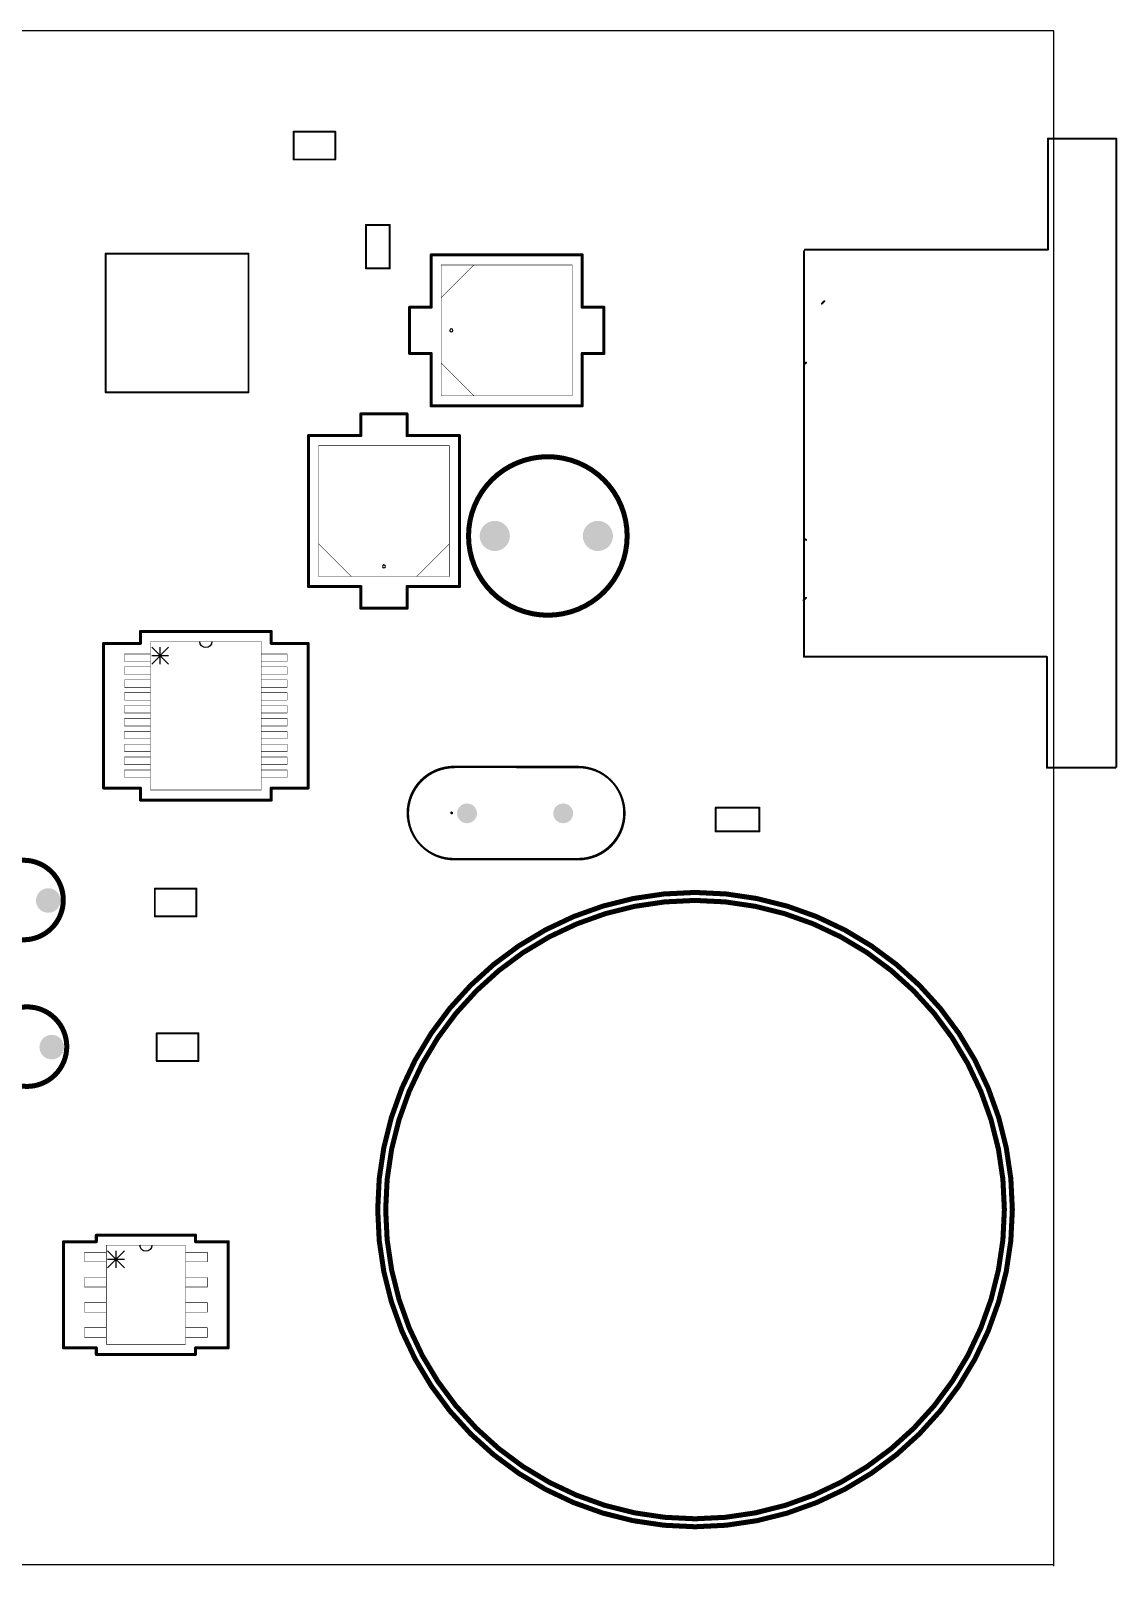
# Model space of a CAD drawing. Header units: millimetres. Extents: x 24 to 181, y 24 to 222.
# Drawn here: x 125.4 to 180.2, y 144.2 to 221.7 of the extents above; entities that cross this region are included whole.
import ezdxf

# ---------------------------------------------------------------- set-up
doc = ezdxf.new("R2010")
doc.units = ezdxf.units.MM
for name, color, linetype in [('Mechanical13', 56, 'Continuous'), ('Mechanical15', 56, 'Continuous'), ('Mechanical2', 216, 'Continuous'), ('Mechanical3', 76, 'Continuous'), ('MultiLayer', 9, 'Continuous')]:
    doc.layers.add(name, color=color, linetype=linetype)

msp = doc.modelspace()

# ---------------------------------------------------------------- hatches: boundary and pattern name
at = {"layer": 'MultiLayer'}
h = msp.add_hatch(color=9, dxfattribs=at)
edge = h.paths.add_edge_path()
edge.add_arc((148.82, 196.169), 0.762, 0, 360)
h = msp.add_hatch(color=9, dxfattribs=at)
edge = h.paths.add_edge_path()
edge.add_arc((154.02, 196.169), 0.762, 0, 360)
h = msp.add_hatch(color=9, dxfattribs=at)
edge = h.paths.add_edge_path()
edge.add_arc((147.42, 182.169), 0.5, 0, 360)
h = msp.add_hatch(color=9, dxfattribs=at)
edge = h.paths.add_edge_path()
edge.add_arc((152.27, 182.169), 0.5, 0, 360)
h = msp.add_hatch(color=9, dxfattribs=at)
edge = h.paths.add_edge_path()
edge.add_arc((126.294, 177.769), 0.62, 0, 360)
h = msp.add_hatch(color=9, dxfattribs=at)
edge = h.paths.add_edge_path()
edge.add_arc((126.47, 170.369), 0.62, 0, 360)

# ---------------------------------------------------------------- linework, layer by layer
at = {"layer": 'Mechanical13', "const_width": 0.0254}
for points in [[(146.118, 208.196), (147.769, 209.847)], [(146.118, 209.847), (152.722, 209.847)], [(146.118, 203.243), (146.118, 209.847)], [(152.722, 203.243), (152.722, 209.847)], [(146.118, 204.894), (147.769, 203.243)], [(146.118, 203.243), (152.722, 203.243)], [(139.926, 200.726), (146.53, 200.726)], [(139.926, 194.122), (139.926, 200.726)], [(146.53, 194.122), (146.53, 200.726)], [(139.926, 195.773), (141.577, 194.122)], [(144.879, 194.122), (146.53, 195.773)], [(139.926, 194.122), (146.53, 194.122)]]:
    msp.add_lwpolyline(points, dxfattribs=at)
at = {"layer": 'Mechanical13', "const_width": 0.0127}
for points in [[(146.112, 209.847, 1), (146.125, 209.847, 1)], [(146.112, 209.847, 1), (146.125, 209.847, 1)], [(147.763, 209.847, 1), (147.776, 209.847, 1)], [(152.716, 209.847, 1), (152.729, 209.847, 1)], [(152.716, 209.847, 1), (152.729, 209.847, 1)], [(146.112, 208.196, 1), (146.125, 208.196, 1)], [(146.112, 204.894, 1), (146.125, 204.894, 1)], [(146.112, 203.243, 1), (146.125, 203.243, 1)], [(146.112, 203.243, 1), (146.125, 203.243, 1)], [(147.763, 203.243, 1), (147.776, 203.243, 1)], [(152.716, 203.243, 1), (152.729, 203.243, 1)], [(152.716, 203.243, 1), (152.729, 203.243, 1)], [(139.92, 200.726, 1), (139.932, 200.726, 1)], [(139.92, 200.726, 1), (139.932, 200.726, 1)], [(146.524, 200.726, 1), (146.536, 200.726, 1)], [(146.524, 200.726, 1), (146.536, 200.726, 1)], [(139.92, 195.773, 1), (139.932, 195.773, 1)], [(146.524, 195.773, 1), (146.536, 195.773, 1)], [(139.92, 194.122, 1), (139.932, 194.122, 1)], [(139.92, 194.122, 1), (139.932, 194.122, 1)], [(141.571, 194.122, 1), (141.583, 194.122, 1)], [(144.873, 194.122, 1), (144.885, 194.122, 1)], [(146.524, 194.122, 1), (146.536, 194.122, 1)], [(146.524, 194.122, 1), (146.536, 194.122, 1)]]:
    msp.add_lwpolyline(points, format="xyb", close=True, dxfattribs=at)
at = {"layer": 'Mechanical15'}
for p, q in [((145.61, 207.709), (145.61, 210.355)), ((145.61, 210.355), (153.23, 210.355)), ((153.23, 210.355), (153.23, 207.709)), ((144.517, 205.38), (144.517, 207.709)), ((144.517, 207.709), (145.61, 207.709)), ((153.23, 207.709), (154.324, 207.709)), ((154.324, 207.709), (154.324, 205.38)), ((145.61, 205.38), (144.517, 205.38)), ((145.61, 202.735), (145.61, 205.38)), ((154.324, 205.38), (153.23, 205.38)), ((153.23, 205.38), (153.23, 202.735)), ((142.064, 201.234), (142.064, 202.328)), ((142.064, 202.328), (144.392, 202.328)), ((144.392, 202.328), (144.392, 201.234)), ((153.23, 202.735), (145.61, 202.735)), ((139.418, 193.614), (139.418, 201.234)), ((139.418, 201.234), (142.064, 201.234)), ((144.392, 201.234), (147.038, 201.234)), ((147.038, 201.234), (147.038, 193.614)), ((142.064, 193.614), (139.418, 193.614)), ((142.064, 192.521), (142.064, 193.614)), ((147.038, 193.614), (144.392, 193.614)), ((144.392, 193.614), (144.392, 192.521)), ((144.392, 192.521), (142.064, 192.521)), ((129.083, 183.446), (129.083, 190.743)), ((129.083, 190.743), (130.941, 190.743)), ((130.941, 190.743), (130.941, 191.349)), ((130.941, 191.349), (137.545, 191.349)), ((137.545, 191.349), (137.545, 190.743)), ((137.545, 190.743), (139.404, 190.743)), ((139.404, 190.743), (139.404, 183.446)), ((130.941, 183.446), (129.083, 183.446)), ((130.941, 182.84), (130.941, 183.446)), ((139.404, 183.446), (137.545, 183.446)), ((137.545, 183.446), (137.545, 182.84)), ((137.545, 182.84), (130.941, 182.84)), ((127.064, 155.19), (127.064, 160.549)), ((127.064, 160.549), (128.719, 160.549)), ((128.719, 160.549), (128.719, 160.879)), ((128.719, 160.879), (133.722, 160.879)), ((133.722, 160.879), (133.722, 160.549)), ((133.722, 160.549), (135.377, 160.549)), ((135.377, 160.549), (135.377, 155.19)), ((128.719, 155.19), (127.064, 155.19)), ((128.719, 154.859), (128.719, 155.19)), ((135.377, 155.19), (133.722, 155.19)), ((133.722, 155.19), (133.722, 154.859)), ((133.722, 154.859), (128.719, 154.859))]:
    msp.add_line(p, q, dxfattribs=at)
at = {"layer": 'Mechanical15', "const_width": 0.152}
for points in [[(145.61, 207.709), (145.61, 210.355)], [(145.61, 210.355), (153.23, 210.355)], [(153.23, 207.709), (153.23, 210.355)], [(144.517, 205.38), (144.517, 207.709)], [(144.517, 207.709), (145.61, 207.709)], [(153.23, 207.709), (154.324, 207.709)], [(154.324, 205.38), (154.324, 207.709)], [(144.517, 205.38), (145.61, 205.38)], [(145.61, 202.735), (145.61, 205.38)], [(153.23, 205.38), (154.324, 205.38)], [(153.23, 202.735), (153.23, 205.38)], [(142.064, 201.234), (142.064, 202.328)], [(142.064, 202.328), (144.392, 202.328)], [(144.392, 201.234), (144.392, 202.328)], [(145.61, 202.735), (153.23, 202.735)], [(139.418, 193.614), (139.418, 201.234)], [(139.418, 201.234), (142.064, 201.234)], [(144.392, 201.234), (147.038, 201.234)], [(147.038, 193.614), (147.038, 201.234)], [(139.418, 193.614), (142.064, 193.614)], [(142.064, 192.521), (142.064, 193.614)], [(144.392, 192.521), (144.392, 193.614)], [(144.392, 193.614), (147.038, 193.614)], [(142.064, 192.521), (144.392, 192.521)], [(129.083, 183.446), (129.083, 190.743)], [(129.083, 190.743), (130.941, 190.743)], [(130.941, 190.743), (130.941, 191.349)], [(130.941, 191.349), (137.545, 191.349)], [(137.545, 190.743), (137.545, 191.349)], [(137.545, 190.743), (139.404, 190.743)], [(139.404, 183.446), (139.404, 190.743)], [(129.083, 183.446), (130.941, 183.446)], [(130.941, 182.84), (130.941, 183.446)], [(130.941, 182.84), (137.545, 182.84)], [(137.545, 183.446), (139.404, 183.446)], [(137.545, 182.84), (137.545, 183.446)], [(127.064, 160.549), (128.719, 160.549)], [(127.064, 155.19), (127.064, 160.549)], [(128.719, 160.879), (133.722, 160.879)], [(128.719, 160.549), (128.719, 160.879)], [(133.722, 160.549), (133.722, 160.879)], [(133.722, 160.549), (135.377, 160.549)], [(135.377, 155.19), (135.377, 160.549)], [(127.064, 155.19), (128.719, 155.19)], [(128.719, 154.859), (128.719, 155.19)], [(133.722, 154.859), (133.722, 155.19)], [(133.722, 155.19), (135.377, 155.19)], [(128.719, 154.859), (133.722, 154.859)]]:
    msp.add_lwpolyline(points, dxfattribs=at)
at = {"layer": 'Mechanical15', "const_width": 0.0762}
for points in [[(145.572, 210.355, 1), (145.649, 210.355, 1)], [(145.572, 210.355, 1), (145.649, 210.355, 1)], [(153.192, 210.355, 1), (153.269, 210.355, 1)], [(153.192, 210.355, 1), (153.269, 210.355, 1)], [(144.479, 207.709, 1), (144.555, 207.709, 1)], [(144.479, 207.709, 1), (144.555, 207.709, 1)], [(145.572, 207.709, 1), (145.649, 207.709, 1)], [(145.572, 207.709, 1), (145.649, 207.709, 1)], [(153.192, 207.709, 1), (153.269, 207.709, 1)], [(153.192, 207.709, 1), (153.269, 207.709, 1)], [(154.286, 207.709, 1), (154.362, 207.709, 1)], [(154.286, 207.709, 1), (154.362, 207.709, 1)], [(144.479, 205.38, 1), (144.555, 205.38, 1)], [(144.479, 205.38, 1), (144.555, 205.38, 1)], [(145.572, 205.38, 1), (145.649, 205.38, 1)], [(145.572, 205.38, 1), (145.649, 205.38, 1)], [(153.192, 205.38, 1), (153.269, 205.38, 1)], [(153.192, 205.38, 1), (153.269, 205.38, 1)], [(154.286, 205.38, 1), (154.362, 205.38, 1)], [(154.286, 205.38, 1), (154.362, 205.38, 1)], [(142.025, 202.328, 1), (142.102, 202.328, 1)], [(142.025, 202.328, 1), (142.102, 202.328, 1)], [(144.354, 202.328, 1), (144.43, 202.328, 1)], [(144.354, 202.328, 1), (144.43, 202.328, 1)], [(145.572, 202.735, 1), (145.649, 202.735, 1)], [(145.572, 202.735, 1), (145.649, 202.735, 1)], [(153.192, 202.735, 1), (153.269, 202.735, 1)], [(153.192, 202.735, 1), (153.269, 202.735, 1)], [(139.38, 201.234, 1), (139.456, 201.234, 1)], [(139.38, 201.234, 1), (139.456, 201.234, 1)], [(142.025, 201.234, 1), (142.102, 201.234, 1)], [(142.025, 201.234, 1), (142.102, 201.234, 1)], [(144.354, 201.234, 1), (144.43, 201.234, 1)], [(144.354, 201.234, 1), (144.43, 201.234, 1)], [(147, 201.234, 1), (147.076, 201.234, 1)], [(147, 201.234, 1), (147.076, 201.234, 1)], [(139.38, 193.614, 1), (139.456, 193.614, 1)], [(139.38, 193.614, 1), (139.456, 193.614, 1)], [(142.025, 193.614, 1), (142.102, 193.614, 1)], [(142.025, 193.614, 1), (142.102, 193.614, 1)], [(144.354, 193.614, 1), (144.43, 193.614, 1)], [(144.354, 193.614, 1), (144.43, 193.614, 1)], [(147, 193.614, 1), (147.076, 193.614, 1)], [(147, 193.614, 1), (147.076, 193.614, 1)], [(142.025, 192.521, 1), (142.102, 192.521, 1)], [(142.025, 192.521, 1), (142.102, 192.521, 1)], [(144.354, 192.521, 1), (144.43, 192.521, 1)], [(144.354, 192.521, 1), (144.43, 192.521, 1)], [(129.045, 190.743, 1), (129.121, 190.743, 1)], [(129.045, 190.743, 1), (129.121, 190.743, 1)], [(130.903, 191.349, 1), (130.98, 191.349, 1)], [(130.903, 191.349, 1), (130.98, 191.349, 1)], [(130.903, 190.743, 1), (130.98, 190.743, 1)], [(130.903, 190.743, 1), (130.98, 190.743, 1)], [(137.507, 191.349, 1), (137.584, 191.349, 1)], [(137.507, 191.349, 1), (137.584, 191.349, 1)], [(137.507, 190.743, 1), (137.584, 190.743, 1)], [(137.507, 190.743, 1), (137.584, 190.743, 1)], [(139.365, 190.743, 1), (139.442, 190.743, 1)], [(139.365, 190.743, 1), (139.442, 190.743, 1)], [(129.045, 183.446, 1), (129.121, 183.446, 1)], [(129.045, 183.446, 1), (129.121, 183.446, 1)], [(130.903, 183.446, 1), (130.98, 183.446, 1)], [(130.903, 183.446, 1), (130.98, 183.446, 1)], [(130.903, 182.84, 1), (130.98, 182.84, 1)], [(130.903, 182.84, 1), (130.98, 182.84, 1)], [(137.507, 183.446, 1), (137.584, 183.446, 1)], [(137.507, 183.446, 1), (137.584, 183.446, 1)], [(137.507, 182.84, 1), (137.584, 182.84, 1)], [(137.507, 182.84, 1), (137.584, 182.84, 1)], [(139.365, 183.446, 1), (139.442, 183.446, 1)], [(139.365, 183.446, 1), (139.442, 183.446, 1)], [(127.026, 160.549, 1), (127.102, 160.549, 1)], [(127.026, 160.549, 1), (127.102, 160.549, 1)], [(128.68, 160.879, 1), (128.757, 160.879, 1)], [(128.68, 160.879, 1), (128.757, 160.879, 1)], [(128.68, 160.549, 1), (128.757, 160.549, 1)], [(128.68, 160.549, 1), (128.757, 160.549, 1)], [(133.684, 160.879, 1), (133.76, 160.879, 1)], [(133.684, 160.879, 1), (133.76, 160.879, 1)], [(133.684, 160.549, 1), (133.76, 160.549, 1)], [(133.684, 160.549, 1), (133.76, 160.549, 1)], [(135.339, 160.549, 1), (135.415, 160.549, 1)], [(135.339, 160.549, 1), (135.415, 160.549, 1)], [(127.026, 155.19, 1), (127.102, 155.19, 1)], [(127.026, 155.19, 1), (127.102, 155.19, 1)], [(128.68, 155.19, 1), (128.757, 155.19, 1)], [(128.68, 155.19, 1), (128.757, 155.19, 1)], [(133.684, 155.19, 1), (133.76, 155.19, 1)], [(133.684, 155.19, 1), (133.76, 155.19, 1)], [(135.339, 155.19, 1), (135.415, 155.19, 1)], [(135.339, 155.19, 1), (135.415, 155.19, 1)], [(128.68, 154.859, 1), (128.757, 154.859, 1)], [(128.68, 154.859, 1), (128.757, 154.859, 1)], [(133.684, 154.859, 1), (133.76, 154.859, 1)], [(133.684, 154.859, 1), (133.76, 154.859, 1)]]:
    msp.add_lwpolyline(points, format="xyb", close=True, dxfattribs=at)
at = {"layer": 'Mechanical2'}
for p, q in [((131.513, 190.553), (132.359, 189.706)), ((131.513, 189.706), (132.359, 190.553)), ((131.513, 190.129), (132.359, 190.129)), ((131.936, 189.706), (131.936, 190.553)), ((129.29, 160.083), (130.136, 159.237)), ((129.29, 159.237), (130.136, 160.083)), ((129.29, 159.66), (130.136, 159.66)), ((129.713, 159.237), (129.713, 160.083))]:
    msp.add_line(p, q, dxfattribs=at)
for points, const_width in [([(138.67, 215.169), (138.67, 216.569)], 0.1), ([(138.67, 216.569), (140.77, 216.569)], 0.1), ([(140.77, 215.169), (140.77, 216.569)], 0.1), ([(176.72, 210.619), (176.72, 216.219)], 0.1), ([(176.72, 216.219), (180.17, 216.219)], 0.1), ([(180.17, 184.519), (180.17, 216.219)], 0.1), ([(138.67, 215.169), (140.77, 215.169)], 0.1), ([(142.32, 209.669), (142.32, 211.869)], 0.1), ([(142.32, 211.869), (143.52, 211.869)], 0.1), ([(143.52, 209.669), (143.52, 211.869)], 0.1), ([(129.195, 203.719), (129.195, 210.419)], 0.1), ([(129.195, 210.419), (136.395, 210.419)], 0.1), ([(136.395, 203.419), (136.395, 210.419)], 0.1), ([(164.42, 190.069), (164.42, 210.544)], 0.1), ([(164.47, 210.619), (176.72, 210.619)], 0.1), ([(142.32, 209.669), (143.52, 209.669)], 0.1), ([(129.195, 203.419), (129.195, 203.719)], 0.1), ([(129.195, 203.419), (136.395, 203.419)], 0.1), ([(131.449, 183.348), (131.449, 190.841)], 0.0254), ([(131.449, 190.841), (137.037, 190.841)], 0.0254), ([(137.037, 183.348), (137.037, 190.841)], 0.0254), ([(130.141, 189.829), (130.141, 190.21)], 0.0254), ([(130.141, 190.21), (131.449, 190.21)], 0.0254), ([(131.449, 189.829), (131.449, 190.21)], 0.0254), ([(137.037, 189.829), (137.037, 190.21)], 0.0254), ([(137.037, 190.21), (138.346, 190.21)], 0.0254), ([(138.346, 189.829), (138.346, 190.21)], 0.0254), ([(164.42, 190.069), (176.67, 190.069)], 0.1), ([(176.67, 184.469), (176.67, 190.069)], 0.1), ([(130.141, 189.829), (131.449, 189.829)], 0.0254), ([(130.141, 189.179), (130.141, 189.56)], 0.0254), ([(130.141, 189.56), (131.449, 189.56)], 0.0254), ([(130.141, 189.179), (131.449, 189.179)], 0.0254), ([(131.449, 189.179), (131.449, 189.56)], 0.0254), ([(137.037, 189.829), (138.346, 189.829)], 0.0254), ([(137.037, 189.179), (137.037, 189.56)], 0.0254), ([(137.037, 189.56), (138.346, 189.56)], 0.0254), ([(137.037, 189.179), (138.346, 189.179)], 0.0254), ([(138.346, 189.179), (138.346, 189.56)], 0.0254), ([(130.141, 188.529), (130.141, 188.91)], 0.0254), ([(130.141, 188.91), (131.449, 188.91)], 0.0254), ([(130.141, 188.529), (131.449, 188.529)], 0.0254), ([(131.449, 188.529), (131.449, 188.91)], 0.0254), ([(137.037, 188.529), (137.037, 188.91)], 0.0254), ([(137.037, 188.91), (138.346, 188.91)], 0.0254), ([(137.037, 188.529), (138.346, 188.529)], 0.0254), ([(138.346, 188.529), (138.346, 188.91)], 0.0254), ([(130.141, 187.879), (130.141, 188.26)], 0.0254), ([(130.141, 188.26), (131.449, 188.26)], 0.0254), ([(130.141, 187.879), (131.449, 187.879)], 0.0254), ([(130.141, 187.229), (130.141, 187.61)], 0.0254), ([(130.141, 187.61), (131.449, 187.61)], 0.0254), ([(131.449, 187.879), (131.449, 188.26)], 0.0254), ([(131.449, 187.229), (131.449, 187.61)], 0.0254), ([(137.037, 187.879), (137.037, 188.26)], 0.0254), ([(137.037, 188.26), (138.346, 188.26)], 0.0254), ([(137.037, 187.879), (138.346, 187.879)], 0.0254), ([(137.037, 187.229), (137.037, 187.61)], 0.0254), ([(137.037, 187.61), (138.346, 187.61)], 0.0254), ([(138.346, 187.879), (138.346, 188.26)], 0.0254), ([(138.346, 187.229), (138.346, 187.61)], 0.0254), ([(130.141, 187.229), (131.449, 187.229)], 0.0254), ([(130.141, 186.579), (130.141, 186.96)], 0.0254), ([(130.141, 186.96), (131.449, 186.96)], 0.0254), ([(131.449, 186.579), (131.449, 186.96)], 0.0254), ([(137.037, 187.229), (138.346, 187.229)], 0.0254), ([(137.037, 186.579), (137.037, 186.96)], 0.0254), ([(137.037, 186.96), (138.346, 186.96)], 0.0254), ([(138.346, 186.579), (138.346, 186.96)], 0.0254), ([(130.141, 186.579), (131.449, 186.579)], 0.0254), ([(130.141, 185.929), (130.141, 186.31)], 0.0254), ([(130.141, 186.31), (131.449, 186.31)], 0.0254), ([(131.449, 185.929), (131.449, 186.31)], 0.0254), ([(137.037, 186.579), (138.346, 186.579)], 0.0254), ([(137.037, 185.929), (137.037, 186.31)], 0.0254), ([(137.037, 186.31), (138.346, 186.31)], 0.0254), ([(138.346, 185.929), (138.346, 186.31)], 0.0254), ([(130.141, 185.929), (131.449, 185.929)], 0.0254), ([(130.141, 185.279), (130.141, 185.66)], 0.0254), ([(130.141, 185.66), (131.449, 185.66)], 0.0254), ([(130.141, 185.279), (131.449, 185.279)], 0.0254), ([(131.449, 185.279), (131.449, 185.66)], 0.0254), ([(137.037, 185.929), (138.346, 185.929)], 0.0254), ([(137.037, 185.279), (137.037, 185.66)], 0.0254), ([(137.037, 185.66), (138.346, 185.66)], 0.0254), ([(137.037, 185.279), (138.346, 185.279)], 0.0254), ([(138.346, 185.279), (138.346, 185.66)], 0.0254), ([(130.141, 184.629), (130.141, 185.01)], 0.0254), ([(130.141, 185.01), (131.449, 185.01)], 0.0254), ([(130.141, 184.629), (131.449, 184.629)], 0.0254), ([(131.449, 184.629), (131.449, 185.01)], 0.0254), ([(137.037, 184.629), (137.037, 185.01)], 0.0254), ([(137.037, 185.01), (138.346, 185.01)], 0.0254), ([(137.037, 184.629), (138.346, 184.629)], 0.0254), ([(138.346, 184.629), (138.346, 185.01)], 0.0254), ([(146.644, 184.529), (153.043, 184.519)], 0.1), ([(146.668, 184.504), (153.068, 184.494)], 0.1), ([(176.67, 184.469), (180.12, 184.469)], 0.1), ([(130.141, 183.979), (130.141, 184.36)], 0.0254), ([(130.141, 184.36), (131.449, 184.36)], 0.0254), ([(130.141, 183.979), (131.449, 183.979)], 0.0254), ([(131.449, 183.979), (131.449, 184.36)], 0.0254), ([(137.037, 183.979), (137.037, 184.36)], 0.0254), ([(137.037, 184.36), (138.346, 184.36)], 0.0254), ([(137.037, 183.979), (138.346, 183.979)], 0.0254), ([(138.346, 183.979), (138.346, 184.36)], 0.0254), ([(131.449, 183.348), (137.037, 183.348)], 0.0254), ([(146.62, 182.194), (146.644, 182.217)], 0.1), ([(146.645, 182.169), (146.668, 182.192)], 0.1), ([(159.964, 182.454), (162.164, 182.454)], 0.1), ([(159.964, 181.254), (159.964, 182.454)], 0.1), ([(162.164, 181.254), (162.164, 182.454)], 0.1), ([(159.964, 181.254), (162.164, 181.254)], 0.1), ([(146.62, 179.869), (153.043, 179.869)], 0.1), ([(146.645, 179.844), (153.068, 179.844)], 0.1), ([(131.67, 176.969), (131.67, 178.369)], 0.1), ([(131.67, 178.369), (133.77, 178.369)], 0.1), ([(133.77, 176.969), (133.77, 178.369)], 0.1), ([(131.67, 176.969), (133.77, 176.969)], 0.1), ([(131.77, 169.669), (131.77, 171.069)], 0.1), ([(131.77, 171.069), (133.87, 171.069)], 0.1), ([(133.87, 169.669), (133.87, 171.069)], 0.1), ([(131.77, 169.669), (133.87, 169.669)], 0.1), ([(128.122, 160.016), (129.227, 160.016)], 0.0254), ([(128.122, 159.533), (128.122, 160.016)], 0.0254), ([(129.227, 160.371), (133.214, 160.371)], 0.0254), ([(129.227, 155.367), (129.227, 160.371)], 0.0254), ([(129.227, 159.533), (129.227, 160.016)], 0.0254), ([(133.214, 155.367), (133.214, 160.371)], 0.0254), ([(133.214, 160.016), (134.319, 160.016)], 0.0254), ([(133.214, 159.533), (133.214, 160.016)], 0.0254), ([(134.319, 159.533), (134.319, 160.016)], 0.0254), ([(128.122, 159.533), (129.227, 159.533)], 0.0254), ([(133.214, 159.533), (134.319, 159.533)], 0.0254), ([(128.122, 158.746), (129.227, 158.746)], 0.0254), ([(128.122, 158.263), (128.122, 158.746)], 0.0254), ([(128.122, 158.263), (129.227, 158.263)], 0.0254), ([(129.227, 158.263), (129.227, 158.746)], 0.0254), ([(133.214, 158.746), (134.319, 158.746)], 0.0254), ([(133.214, 158.263), (133.214, 158.746)], 0.0254), ([(133.214, 158.263), (134.319, 158.263)], 0.0254), ([(134.319, 158.263), (134.319, 158.746)], 0.0254), ([(128.122, 157.476), (129.227, 157.476)], 0.0254), ([(128.122, 156.993), (128.122, 157.476)], 0.0254), ([(129.227, 156.993), (129.227, 157.476)], 0.0254), ([(133.214, 157.476), (134.319, 157.476)], 0.0254), ([(133.214, 156.993), (133.214, 157.476)], 0.0254), ([(134.319, 156.993), (134.319, 157.476)], 0.0254), ([(128.122, 156.993), (129.227, 156.993)], 0.0254), ([(133.214, 156.993), (134.319, 156.993)], 0.0254), ([(128.122, 156.206), (129.227, 156.206)], 0.0254), ([(128.122, 155.723), (128.122, 156.206)], 0.0254), ([(129.227, 155.723), (129.227, 156.206)], 0.0254), ([(133.214, 156.206), (134.319, 156.206)], 0.0254), ([(133.214, 155.723), (133.214, 156.206)], 0.0254), ([(134.319, 155.723), (134.319, 156.206)], 0.0254), ([(128.122, 155.723), (129.227, 155.723)], 0.0254), ([(129.227, 155.367), (133.214, 155.367)], 0.0254), ([(133.214, 155.723), (134.319, 155.723)], 0.0254)]:
    msp.add_lwpolyline(points, dxfattribs=dict(at, const_width=const_width))
for points, const_width in [([(138.645, 216.569, 1), (138.695, 216.569, 1)], 0.05), ([(138.645, 216.569, 1), (138.695, 216.569, 1)], 0.05), ([(140.745, 216.569, 1), (140.795, 216.569, 1)], 0.05), ([(140.745, 216.569, 1), (140.795, 216.569, 1)], 0.05), ([(176.695, 216.219, 1), (176.745, 216.219, 1)], 0.05), ([(176.695, 216.219, 1), (176.745, 216.219, 1)], 0.05), ([(180.145, 216.219, 1), (180.195, 216.219, 1)], 0.05), ([(180.145, 216.219, 1), (180.195, 216.219, 1)], 0.05), ([(138.645, 215.169, 1), (138.695, 215.169, 1)], 0.05), ([(138.645, 215.169, 1), (138.695, 215.169, 1)], 0.05), ([(140.745, 215.169, 1), (140.795, 215.169, 1)], 0.05), ([(140.745, 215.169, 1), (140.795, 215.169, 1)], 0.05), ([(142.295, 211.869, 1), (142.345, 211.869, 1)], 0.05), ([(142.295, 211.869, 1), (142.345, 211.869, 1)], 0.05), ([(143.495, 211.869, 1), (143.545, 211.869, 1)], 0.05), ([(143.495, 211.869, 1), (143.545, 211.869, 1)], 0.05), ([(129.17, 210.419, 1), (129.22, 210.419, 1)], 0.05), ([(129.17, 210.419, 1), (129.22, 210.419, 1)], 0.05), ([(136.37, 210.419, 1), (136.42, 210.419, 1)], 0.05), ([(136.37, 210.419, 1), (136.42, 210.419, 1)], 0.05), ([(164.395, 210.544, 1), (164.445, 210.544, 1)], 0.05), ([(164.445, 210.619, 1), (164.495, 210.619, 1)], 0.05), ([(176.695, 210.619, 1), (176.745, 210.619, 1)], 0.05), ([(176.695, 210.619, 1), (176.745, 210.619, 1)], 0.05), ([(142.295, 209.669, 1), (142.345, 209.669, 1)], 0.05), ([(142.295, 209.669, 1), (142.345, 209.669, 1)], 0.05), ([(143.495, 209.669, 1), (143.545, 209.669, 1)], 0.05), ([(143.495, 209.669, 1), (143.545, 209.669, 1)], 0.05), ([(129.17, 203.719, 1), (129.22, 203.719, 1)], 0.05), ([(129.17, 203.719, 1), (129.22, 203.719, 1)], 0.05), ([(129.17, 203.419, 1), (129.22, 203.419, 1)], 0.05), ([(129.17, 203.419, 1), (129.22, 203.419, 1)], 0.05), ([(136.37, 203.419, 1), (136.42, 203.419, 1)], 0.05), ([(136.37, 203.419, 1), (136.42, 203.419, 1)], 0.05), ([(155.496, 196.169, 1), (147.495, 196.169, 1)], 0.254), ([(147.432, 196.169, 1), (147.559, 196.169, 1)], 0.127), ([(155.432, 196.169, 1), (155.559, 196.169, 1)], 0.127), ([(131.443, 190.841, 1), (131.456, 190.841, 1)], 0.0127), ([(131.443, 190.841, 1), (131.456, 190.841, 1)], 0.0127), ([(137.031, 190.841, 1), (137.044, 190.841, 1)], 0.0127), ([(137.031, 190.841, 1), (137.044, 190.841, 1)], 0.0127), ([(130.135, 190.21, 1), (130.148, 190.21, 1)], 0.0127), ([(130.135, 190.21, 1), (130.148, 190.21, 1)], 0.0127), ([(131.443, 190.21, 1), (131.456, 190.21, 1)], 0.0127), ([(131.443, 190.21, 1), (131.456, 190.21, 1)], 0.0127), ([(137.031, 190.21, 1), (137.044, 190.21, 1)], 0.0127), ([(137.031, 190.21, 1), (137.044, 190.21, 1)], 0.0127), ([(138.339, 190.21, 1), (138.352, 190.21, 1)], 0.0127), ([(138.339, 190.21, 1), (138.352, 190.21, 1)], 0.0127), ([(164.395, 190.069, 1), (164.445, 190.069, 1)], 0.05), ([(164.395, 190.069, 1), (164.445, 190.069, 1)], 0.05), ([(176.645, 190.069, 1), (176.695, 190.069, 1)], 0.05), ([(176.645, 190.069, 1), (176.695, 190.069, 1)], 0.05), ([(130.135, 189.829, 1), (130.148, 189.829, 1)], 0.0127), ([(130.135, 189.829, 1), (130.148, 189.829, 1)], 0.0127), ([(130.135, 189.56, 1), (130.148, 189.56, 1)], 0.0127), ([(130.135, 189.56, 1), (130.148, 189.56, 1)], 0.0127), ([(130.135, 189.179, 1), (130.148, 189.179, 1)], 0.0127), ([(130.135, 189.179, 1), (130.148, 189.179, 1)], 0.0127), ([(131.443, 189.829, 1), (131.456, 189.829, 1)], 0.0127), ([(131.443, 189.829, 1), (131.456, 189.829, 1)], 0.0127), ([(131.443, 189.56, 1), (131.456, 189.56, 1)], 0.0127), ([(131.443, 189.56, 1), (131.456, 189.56, 1)], 0.0127), ([(131.443, 189.179, 1), (131.456, 189.179, 1)], 0.0127), ([(131.443, 189.179, 1), (131.456, 189.179, 1)], 0.0127), ([(137.031, 189.829, 1), (137.044, 189.829, 1)], 0.0127), ([(137.031, 189.829, 1), (137.044, 189.829, 1)], 0.0127), ([(137.031, 189.56, 1), (137.044, 189.56, 1)], 0.0127), ([(137.031, 189.56, 1), (137.044, 189.56, 1)], 0.0127), ([(137.031, 189.179, 1), (137.044, 189.179, 1)], 0.0127), ([(137.031, 189.179, 1), (137.044, 189.179, 1)], 0.0127), ([(138.339, 189.829, 1), (138.352, 189.829, 1)], 0.0127), ([(138.339, 189.829, 1), (138.352, 189.829, 1)], 0.0127), ([(138.339, 189.56, 1), (138.352, 189.56, 1)], 0.0127), ([(138.339, 189.56, 1), (138.352, 189.56, 1)], 0.0127), ([(138.339, 189.179, 1), (138.352, 189.179, 1)], 0.0127), ([(138.339, 189.179, 1), (138.352, 189.179, 1)], 0.0127), ([(130.135, 188.91, 1), (130.148, 188.91, 1)], 0.0127), ([(130.135, 188.91, 1), (130.148, 188.91, 1)], 0.0127), ([(130.135, 188.529, 1), (130.148, 188.529, 1)], 0.0127), ([(130.135, 188.529, 1), (130.148, 188.529, 1)], 0.0127), ([(131.443, 188.91, 1), (131.456, 188.91, 1)], 0.0127), ([(131.443, 188.91, 1), (131.456, 188.91, 1)], 0.0127), ([(131.443, 188.529, 1), (131.456, 188.529, 1)], 0.0127), ([(131.443, 188.529, 1), (131.456, 188.529, 1)], 0.0127), ([(137.031, 188.91, 1), (137.044, 188.91, 1)], 0.0127), ([(137.031, 188.91, 1), (137.044, 188.91, 1)], 0.0127), ([(137.031, 188.529, 1), (137.044, 188.529, 1)], 0.0127), ([(137.031, 188.529, 1), (137.044, 188.529, 1)], 0.0127), ([(138.339, 188.91, 1), (138.352, 188.91, 1)], 0.0127), ([(138.339, 188.91, 1), (138.352, 188.91, 1)], 0.0127), ([(138.339, 188.529, 1), (138.352, 188.529, 1)], 0.0127), ([(138.339, 188.529, 1), (138.352, 188.529, 1)], 0.0127), ([(130.135, 188.26, 1), (130.148, 188.26, 1)], 0.0127), ([(130.135, 188.26, 1), (130.148, 188.26, 1)], 0.0127), ([(130.135, 187.879, 1), (130.148, 187.879, 1)], 0.0127), ([(130.135, 187.879, 1), (130.148, 187.879, 1)], 0.0127), ([(130.135, 187.61, 1), (130.148, 187.61, 1)], 0.0127), ([(130.135, 187.61, 1), (130.148, 187.61, 1)], 0.0127), ([(131.443, 188.26, 1), (131.456, 188.26, 1)], 0.0127), ([(131.443, 188.26, 1), (131.456, 188.26, 1)], 0.0127), ([(131.443, 187.879, 1), (131.456, 187.879, 1)], 0.0127), ([(131.443, 187.879, 1), (131.456, 187.879, 1)], 0.0127), ([(131.443, 187.61, 1), (131.456, 187.61, 1)], 0.0127), ([(131.443, 187.61, 1), (131.456, 187.61, 1)], 0.0127), ([(137.031, 188.26, 1), (137.044, 188.26, 1)], 0.0127), ([(137.031, 188.26, 1), (137.044, 188.26, 1)], 0.0127), ([(137.031, 187.879, 1), (137.044, 187.879, 1)], 0.0127), ([(137.031, 187.879, 1), (137.044, 187.879, 1)], 0.0127), ([(137.031, 187.61, 1), (137.044, 187.61, 1)], 0.0127), ([(137.031, 187.61, 1), (137.044, 187.61, 1)], 0.0127), ([(138.339, 188.26, 1), (138.352, 188.26, 1)], 0.0127), ([(138.339, 188.26, 1), (138.352, 188.26, 1)], 0.0127), ([(138.339, 187.879, 1), (138.352, 187.879, 1)], 0.0127), ([(138.339, 187.879, 1), (138.352, 187.879, 1)], 0.0127), ([(138.339, 187.61, 1), (138.352, 187.61, 1)], 0.0127), ([(138.339, 187.61, 1), (138.352, 187.61, 1)], 0.0127), ([(130.135, 187.229, 1), (130.148, 187.229, 1)], 0.0127), ([(130.135, 187.229, 1), (130.148, 187.229, 1)], 0.0127), ([(130.135, 186.96, 1), (130.148, 186.96, 1)], 0.0127), ([(130.135, 186.96, 1), (130.148, 186.96, 1)], 0.0127), ([(131.443, 187.229, 1), (131.456, 187.229, 1)], 0.0127), ([(131.443, 187.229, 1), (131.456, 187.229, 1)], 0.0127), ([(131.443, 186.96, 1), (131.456, 186.96, 1)], 0.0127), ([(131.443, 186.96, 1), (131.456, 186.96, 1)], 0.0127), ([(137.031, 187.229, 1), (137.044, 187.229, 1)], 0.0127), ([(137.031, 187.229, 1), (137.044, 187.229, 1)], 0.0127), ([(137.031, 186.96, 1), (137.044, 186.96, 1)], 0.0127), ([(137.031, 186.96, 1), (137.044, 186.96, 1)], 0.0127), ([(138.339, 187.229, 1), (138.352, 187.229, 1)], 0.0127), ([(138.339, 187.229, 1), (138.352, 187.229, 1)], 0.0127), ([(138.339, 186.96, 1), (138.352, 186.96, 1)], 0.0127), ([(138.339, 186.96, 1), (138.352, 186.96, 1)], 0.0127), ([(130.135, 186.579, 1), (130.148, 186.579, 1)], 0.0127), ([(130.135, 186.579, 1), (130.148, 186.579, 1)], 0.0127), ([(130.135, 186.31, 1), (130.148, 186.31, 1)], 0.0127), ([(130.135, 186.31, 1), (130.148, 186.31, 1)], 0.0127), ([(131.443, 186.579, 1), (131.456, 186.579, 1)], 0.0127), ([(131.443, 186.579, 1), (131.456, 186.579, 1)], 0.0127), ([(131.443, 186.31, 1), (131.456, 186.31, 1)], 0.0127), ([(131.443, 186.31, 1), (131.456, 186.31, 1)], 0.0127), ([(137.031, 186.579, 1), (137.044, 186.579, 1)], 0.0127), ([(137.031, 186.579, 1), (137.044, 186.579, 1)], 0.0127), ([(137.031, 186.31, 1), (137.044, 186.31, 1)], 0.0127), ([(137.031, 186.31, 1), (137.044, 186.31, 1)], 0.0127), ([(138.339, 186.579, 1), (138.352, 186.579, 1)], 0.0127), ([(138.339, 186.579, 1), (138.352, 186.579, 1)], 0.0127), ([(138.339, 186.31, 1), (138.352, 186.31, 1)], 0.0127), ([(138.339, 186.31, 1), (138.352, 186.31, 1)], 0.0127), ([(130.135, 185.929, 1), (130.148, 185.929, 1)], 0.0127), ([(130.135, 185.929, 1), (130.148, 185.929, 1)], 0.0127), ([(130.135, 185.66, 1), (130.148, 185.66, 1)], 0.0127), ([(130.135, 185.66, 1), (130.148, 185.66, 1)], 0.0127), ([(130.135, 185.279, 1), (130.148, 185.279, 1)], 0.0127), ([(130.135, 185.279, 1), (130.148, 185.279, 1)], 0.0127), ([(131.443, 185.929, 1), (131.456, 185.929, 1)], 0.0127), ([(131.443, 185.929, 1), (131.456, 185.929, 1)], 0.0127), ([(131.443, 185.66, 1), (131.456, 185.66, 1)], 0.0127), ([(131.443, 185.66, 1), (131.456, 185.66, 1)], 0.0127), ([(131.443, 185.279, 1), (131.456, 185.279, 1)], 0.0127), ([(131.443, 185.279, 1), (131.456, 185.279, 1)], 0.0127), ([(137.031, 185.929, 1), (137.044, 185.929, 1)], 0.0127), ([(137.031, 185.929, 1), (137.044, 185.929, 1)], 0.0127), ([(137.031, 185.66, 1), (137.044, 185.66, 1)], 0.0127), ([(137.031, 185.66, 1), (137.044, 185.66, 1)], 0.0127), ([(137.031, 185.279, 1), (137.044, 185.279, 1)], 0.0127), ([(137.031, 185.279, 1), (137.044, 185.279, 1)], 0.0127), ([(138.339, 185.929, 1), (138.352, 185.929, 1)], 0.0127), ([(138.339, 185.929, 1), (138.352, 185.929, 1)], 0.0127), ([(138.339, 185.66, 1), (138.352, 185.66, 1)], 0.0127), ([(138.339, 185.66, 1), (138.352, 185.66, 1)], 0.0127), ([(138.339, 185.279, 1), (138.352, 185.279, 1)], 0.0127), ([(138.339, 185.279, 1), (138.352, 185.279, 1)], 0.0127), ([(130.135, 185.01, 1), (130.148, 185.01, 1)], 0.0127), ([(130.135, 185.01, 1), (130.148, 185.01, 1)], 0.0127), ([(130.135, 184.629, 1), (130.148, 184.629, 1)], 0.0127), ([(130.135, 184.629, 1), (130.148, 184.629, 1)], 0.0127), ([(131.443, 185.01, 1), (131.456, 185.01, 1)], 0.0127), ([(131.443, 185.01, 1), (131.456, 185.01, 1)], 0.0127), ([(131.443, 184.629, 1), (131.456, 184.629, 1)], 0.0127), ([(131.443, 184.629, 1), (131.456, 184.629, 1)], 0.0127), ([(137.031, 185.01, 1), (137.044, 185.01, 1)], 0.0127), ([(137.031, 185.01, 1), (137.044, 185.01, 1)], 0.0127), ([(137.031, 184.629, 1), (137.044, 184.629, 1)], 0.0127), ([(137.031, 184.629, 1), (137.044, 184.629, 1)], 0.0127), ([(138.339, 185.01, 1), (138.352, 185.01, 1)], 0.0127), ([(138.339, 185.01, 1), (138.352, 185.01, 1)], 0.0127), ([(138.339, 184.629, 1), (138.352, 184.629, 1)], 0.0127), ([(138.339, 184.629, 1), (138.352, 184.629, 1)], 0.0127), ([(146.619, 184.529, 1), (146.668, 184.529, 1)], 0.05), ([(146.644, 184.504, 1), (146.694, 184.504, 1)], 0.05), ([(146.72, 184.519, 1), (146.77, 184.519, 1)], 0.05), ([(146.745, 184.494, 1), (146.795, 184.494, 1)], 0.05), ([(152.995, 184.519, 1), (153.045, 184.519, 1)], 0.05), ([(153.018, 184.519, 1), (153.068, 184.519, 1)], 0.05), ([(153.02, 184.494, 1), (153.07, 184.494, 1)], 0.05), ([(153.043, 184.494, 1), (153.093, 184.494, 1)], 0.05), ([(176.645, 184.469, 1), (176.695, 184.469, 1)], 0.05), ([(176.645, 184.469, 1), (176.695, 184.469, 1)], 0.05), ([(180.095, 184.469, 1), (180.145, 184.469, 1)], 0.05), ([(180.145, 184.519, 1), (180.195, 184.519, 1)], 0.05), ([(130.135, 184.36, 1), (130.148, 184.36, 1)], 0.0127), ([(130.135, 184.36, 1), (130.148, 184.36, 1)], 0.0127), ([(130.135, 183.979, 1), (130.148, 183.979, 1)], 0.0127), ([(130.135, 183.979, 1), (130.148, 183.979, 1)], 0.0127), ([(131.443, 184.36, 1), (131.456, 184.36, 1)], 0.0127), ([(131.443, 184.36, 1), (131.456, 184.36, 1)], 0.0127), ([(131.443, 183.979, 1), (131.456, 183.979, 1)], 0.0127), ([(131.443, 183.979, 1), (131.456, 183.979, 1)], 0.0127), ([(137.031, 184.36, 1), (137.044, 184.36, 1)], 0.0127), ([(137.031, 184.36, 1), (137.044, 184.36, 1)], 0.0127), ([(137.031, 183.979, 1), (137.044, 183.979, 1)], 0.0127), ([(137.031, 183.979, 1), (137.044, 183.979, 1)], 0.0127), ([(138.339, 184.36, 1), (138.352, 184.36, 1)], 0.0127), ([(138.339, 184.36, 1), (138.352, 184.36, 1)], 0.0127), ([(138.339, 183.979, 1), (138.352, 183.979, 1)], 0.0127), ([(138.339, 183.979, 1), (138.352, 183.979, 1)], 0.0127), ([(131.443, 183.348, 1), (131.456, 183.348, 1)], 0.0127), ([(131.443, 183.348, 1), (131.456, 183.348, 1)], 0.0127), ([(137.031, 183.348, 1), (137.044, 183.348, 1)], 0.0127), ([(137.031, 183.348, 1), (137.044, 183.348, 1)], 0.0127), ([(146.595, 182.194, 1), (146.645, 182.194, 1)], 0.05), ([(146.619, 182.217, 1), (146.668, 182.217, 1)], 0.05), ([(146.62, 182.169, 1), (146.67, 182.169, 1)], 0.05), ([(146.644, 182.192, 1), (146.694, 182.192, 1)], 0.05), ([(159.939, 182.454, 1), (159.989, 182.454, 1)], 0.05), ([(159.939, 182.454, 1), (159.989, 182.454, 1)], 0.05), ([(162.139, 182.454, 1), (162.189, 182.454, 1)], 0.05), ([(162.139, 182.454, 1), (162.189, 182.454, 1)], 0.05), ([(159.939, 181.254, 1), (159.989, 181.254, 1)], 0.05), ([(159.939, 181.254, 1), (159.989, 181.254, 1)], 0.05), ([(162.139, 181.254, 1), (162.189, 181.254, 1)], 0.05), ([(162.139, 181.254, 1), (162.189, 181.254, 1)], 0.05), ([(127.052, 177.794, 1), (123.037, 177.794, 1)], 0.254), ([(146.595, 179.869, 1), (146.645, 179.869, 1)], 0.05), ([(146.62, 179.844, 1), (146.67, 179.844, 1)], 0.05), ([(146.72, 179.869, 1), (146.77, 179.869, 1)], 0.05), ([(146.745, 179.844, 1), (146.795, 179.844, 1)], 0.05), ([(152.995, 179.869, 1), (153.045, 179.869, 1)], 0.05), ([(153.018, 179.869, 1), (153.068, 179.869, 1)], 0.05), ([(153.02, 179.844, 1), (153.07, 179.844, 1)], 0.05), ([(153.043, 179.844, 1), (153.093, 179.844, 1)], 0.05), ([(131.645, 178.369, 1), (131.695, 178.369, 1)], 0.05), ([(131.645, 178.369, 1), (131.695, 178.369, 1)], 0.05), ([(133.745, 178.369, 1), (133.795, 178.369, 1)], 0.05), ([(133.745, 178.369, 1), (133.795, 178.369, 1)], 0.05), ([(174.928, 162.169, 1), (142.913, 162.169, 1)], 0.254), ([(126.988, 177.794, 1), (127.115, 177.794, 1)], 0.127), ([(131.645, 176.969, 1), (131.695, 176.969, 1)], 0.05), ([(131.645, 176.969, 1), (131.695, 176.969, 1)], 0.05), ([(133.745, 176.969, 1), (133.795, 176.969, 1)], 0.05), ([(133.745, 176.969, 1), (133.795, 176.969, 1)], 0.05), ([(127.228, 170.394, 1), (123.213, 170.394, 1)], 0.254), ([(127.165, 170.394, 1), (127.292, 170.394, 1)], 0.127), ([(131.745, 171.069, 1), (131.795, 171.069, 1)], 0.05), ([(131.745, 171.069, 1), (131.795, 171.069, 1)], 0.05), ([(133.845, 171.069, 1), (133.895, 171.069, 1)], 0.05), ([(133.845, 171.069, 1), (133.895, 171.069, 1)], 0.05), ([(131.745, 169.669, 1), (131.795, 169.669, 1)], 0.05), ([(131.745, 169.669, 1), (131.795, 169.669, 1)], 0.05), ([(133.845, 169.669, 1), (133.895, 169.669, 1)], 0.05), ([(133.845, 169.669, 1), (133.895, 169.669, 1)], 0.05), ([(142.849, 162.169, 1), (142.976, 162.169, 1)], 0.127), ([(174.865, 162.169, 1), (174.992, 162.169, 1)], 0.127), ([(128.115, 160.016, 1), (128.128, 160.016, 1)], 0.0127), ([(128.115, 160.016, 1), (128.128, 160.016, 1)], 0.0127), ([(129.22, 160.371, 1), (129.233, 160.371, 1)], 0.0127), ([(129.22, 160.371, 1), (129.233, 160.371, 1)], 0.0127), ([(129.22, 160.016, 1), (129.233, 160.016, 1)], 0.0127), ([(129.22, 160.016, 1), (129.233, 160.016, 1)], 0.0127), ([(133.208, 160.371, 1), (133.221, 160.371, 1)], 0.0127), ([(133.208, 160.371, 1), (133.221, 160.371, 1)], 0.0127), ([(133.208, 160.016, 1), (133.221, 160.016, 1)], 0.0127), ([(133.208, 160.016, 1), (133.221, 160.016, 1)], 0.0127), ([(134.313, 160.016, 1), (134.326, 160.016, 1)], 0.0127), ([(134.313, 160.016, 1), (134.326, 160.016, 1)], 0.0127), ([(128.115, 159.533, 1), (128.128, 159.533, 1)], 0.0127), ([(128.115, 159.533, 1), (128.128, 159.533, 1)], 0.0127), ([(129.22, 159.533, 1), (129.233, 159.533, 1)], 0.0127), ([(129.22, 159.533, 1), (129.233, 159.533, 1)], 0.0127), ([(133.208, 159.533, 1), (133.221, 159.533, 1)], 0.0127), ([(133.208, 159.533, 1), (133.221, 159.533, 1)], 0.0127), ([(134.313, 159.533, 1), (134.326, 159.533, 1)], 0.0127), ([(134.313, 159.533, 1), (134.326, 159.533, 1)], 0.0127), ([(128.115, 158.746, 1), (128.128, 158.746, 1)], 0.0127), ([(128.115, 158.746, 1), (128.128, 158.746, 1)], 0.0127), ([(128.115, 158.263, 1), (128.128, 158.263, 1)], 0.0127), ([(128.115, 158.263, 1), (128.128, 158.263, 1)], 0.0127), ([(129.22, 158.746, 1), (129.233, 158.746, 1)], 0.0127), ([(129.22, 158.746, 1), (129.233, 158.746, 1)], 0.0127), ([(129.22, 158.263, 1), (129.233, 158.263, 1)], 0.0127), ([(129.22, 158.263, 1), (129.233, 158.263, 1)], 0.0127), ([(133.208, 158.746, 1), (133.221, 158.746, 1)], 0.0127), ([(133.208, 158.746, 1), (133.221, 158.746, 1)], 0.0127), ([(133.208, 158.263, 1), (133.221, 158.263, 1)], 0.0127), ([(133.208, 158.263, 1), (133.221, 158.263, 1)], 0.0127), ([(134.313, 158.746, 1), (134.326, 158.746, 1)], 0.0127), ([(134.313, 158.746, 1), (134.326, 158.746, 1)], 0.0127), ([(134.313, 158.263, 1), (134.326, 158.263, 1)], 0.0127), ([(134.313, 158.263, 1), (134.326, 158.263, 1)], 0.0127), ([(128.115, 157.476, 1), (128.128, 157.476, 1)], 0.0127), ([(128.115, 157.476, 1), (128.128, 157.476, 1)], 0.0127), ([(129.22, 157.476, 1), (129.233, 157.476, 1)], 0.0127), ([(129.22, 157.476, 1), (129.233, 157.476, 1)], 0.0127), ([(133.208, 157.476, 1), (133.221, 157.476, 1)], 0.0127), ([(133.208, 157.476, 1), (133.221, 157.476, 1)], 0.0127), ([(134.313, 157.476, 1), (134.326, 157.476, 1)], 0.0127), ([(134.313, 157.476, 1), (134.326, 157.476, 1)], 0.0127), ([(128.115, 156.993, 1), (128.128, 156.993, 1)], 0.0127), ([(128.115, 156.993, 1), (128.128, 156.993, 1)], 0.0127), ([(129.22, 156.993, 1), (129.233, 156.993, 1)], 0.0127), ([(129.22, 156.993, 1), (129.233, 156.993, 1)], 0.0127), ([(133.208, 156.993, 1), (133.221, 156.993, 1)], 0.0127), ([(133.208, 156.993, 1), (133.221, 156.993, 1)], 0.0127), ([(134.313, 156.993, 1), (134.326, 156.993, 1)], 0.0127), ([(134.313, 156.993, 1), (134.326, 156.993, 1)], 0.0127), ([(128.115, 156.206, 1), (128.128, 156.206, 1)], 0.0127), ([(128.115, 156.206, 1), (128.128, 156.206, 1)], 0.0127), ([(129.22, 156.206, 1), (129.233, 156.206, 1)], 0.0127), ([(129.22, 156.206, 1), (129.233, 156.206, 1)], 0.0127), ([(133.208, 156.206, 1), (133.221, 156.206, 1)], 0.0127), ([(133.208, 156.206, 1), (133.221, 156.206, 1)], 0.0127), ([(134.313, 156.206, 1), (134.326, 156.206, 1)], 0.0127), ([(134.313, 156.206, 1), (134.326, 156.206, 1)], 0.0127), ([(128.115, 155.723, 1), (128.128, 155.723, 1)], 0.0127), ([(128.115, 155.723, 1), (128.128, 155.723, 1)], 0.0127), ([(129.22, 155.723, 1), (129.233, 155.723, 1)], 0.0127), ([(129.22, 155.723, 1), (129.233, 155.723, 1)], 0.0127), ([(129.22, 155.367, 1), (129.233, 155.367, 1)], 0.0127), ([(129.22, 155.367, 1), (129.233, 155.367, 1)], 0.0127), ([(133.208, 155.723, 1), (133.221, 155.723, 1)], 0.0127), ([(133.208, 155.723, 1), (133.221, 155.723, 1)], 0.0127), ([(133.208, 155.367, 1), (133.221, 155.367, 1)], 0.0127), ([(133.208, 155.367, 1), (133.221, 155.367, 1)], 0.0127), ([(134.313, 155.723, 1), (134.326, 155.723, 1)], 0.0127), ([(134.313, 155.723, 1), (134.326, 155.723, 1)], 0.0127)]:
    msp.add_lwpolyline(points, format="xyb", close=True, dxfattribs=dict(at, const_width=const_width))
for points in [[(146.703, 206.545, 1), (146.55, 206.545, 1)], [(146.55, 206.545, 1), (146.55, 206.545, 1)], [(146.703, 206.545, 1), (146.703, 206.545, 1)], [(143.304, 194.63, 1), (143.152, 194.63, 1)], [(143.152, 194.63, 1), (143.152, 194.63, 1)], [(143.304, 194.63, 1), (143.304, 194.63, 1)], [(133.939, 190.841, 1), (133.939, 190.841, 1)], [(134.548, 190.841, 1), (134.548, 190.841, 1)], [(130.916, 160.371, 1), (130.916, 160.371, 1)], [(131.525, 160.371, 1), (131.525, 160.371, 1)]]:
    msp.add_lwpolyline(points, format="xyb", close=True, dxfattribs=at)
for points in [[(134.548, 190.841, -1), (133.939, 190.841)], [(131.525, 160.371, -1), (130.916, 160.371)]]:
    msp.add_lwpolyline(points, format="xyb", dxfattribs=at)
at = {"layer": 'Mechanical2', "const_width": 0.1}
for points in [[(146.745, 179.869, -1), (146.745, 184.519)], [(146.77, 179.844, -1), (146.77, 184.494)], [(153.02, 184.519, -1), (153.02, 179.869)], [(153.045, 184.494, -1), (153.045, 179.844)]]:
    msp.add_lwpolyline(points, format="xyb", dxfattribs=at)
at = {"layer": 'Mechanical3', "const_width": 0.1}
for points in [[(165.32, 207.894), (165.445, 208.019)], [(164.47, 204.869), (164.52, 204.919)], [(164.495, 195.994), (164.52, 195.969)], [(164.395, 192.919), (164.52, 193.044)]]:
    msp.add_lwpolyline(points, dxfattribs=at)
at = {"layer": 'Mechanical3'}
for points, const_width in [([(165.295, 207.894, 1), (165.345, 207.894, 1)], 0.05), ([(165.42, 208.019, 1), (165.47, 208.019, 1)], 0.05), ([(164.445, 204.869, 1), (164.495, 204.869, 1)], 0.05), ([(164.495, 204.919, 1), (164.545, 204.919, 1)], 0.05), ([(164.47, 195.994, 1), (164.52, 195.994, 1)], 0.05), ([(164.495, 195.969, 1), (164.545, 195.969, 1)], 0.05), ([(164.495, 193.044, 1), (164.545, 193.044, 1)], 0.05), ([(164.37, 192.919, 1), (164.42, 192.919, 1)], 0.05), ([(174.526, 162.169, 1), (143.315, 162.169, 1)], 0.254), ([(143.252, 162.169, 1), (143.379, 162.169, 1)], 0.127), ([(174.462, 162.169, 1), (174.589, 162.169, 1)], 0.127)]:
    msp.add_lwpolyline(points, format="xyb", close=True, dxfattribs=dict(at, const_width=const_width))
at = {"layer": 'MultiLayer'}
for p, q in [((177.02, 221.669), (24.02, 221.669)), ((177.02, 144.167), (177.02, 221.669)), ((23.965, 144.26), (176.965, 144.26))]:
    msp.add_line(p, q, dxfattribs=at)

doc.saveas('drawing.dxf')
